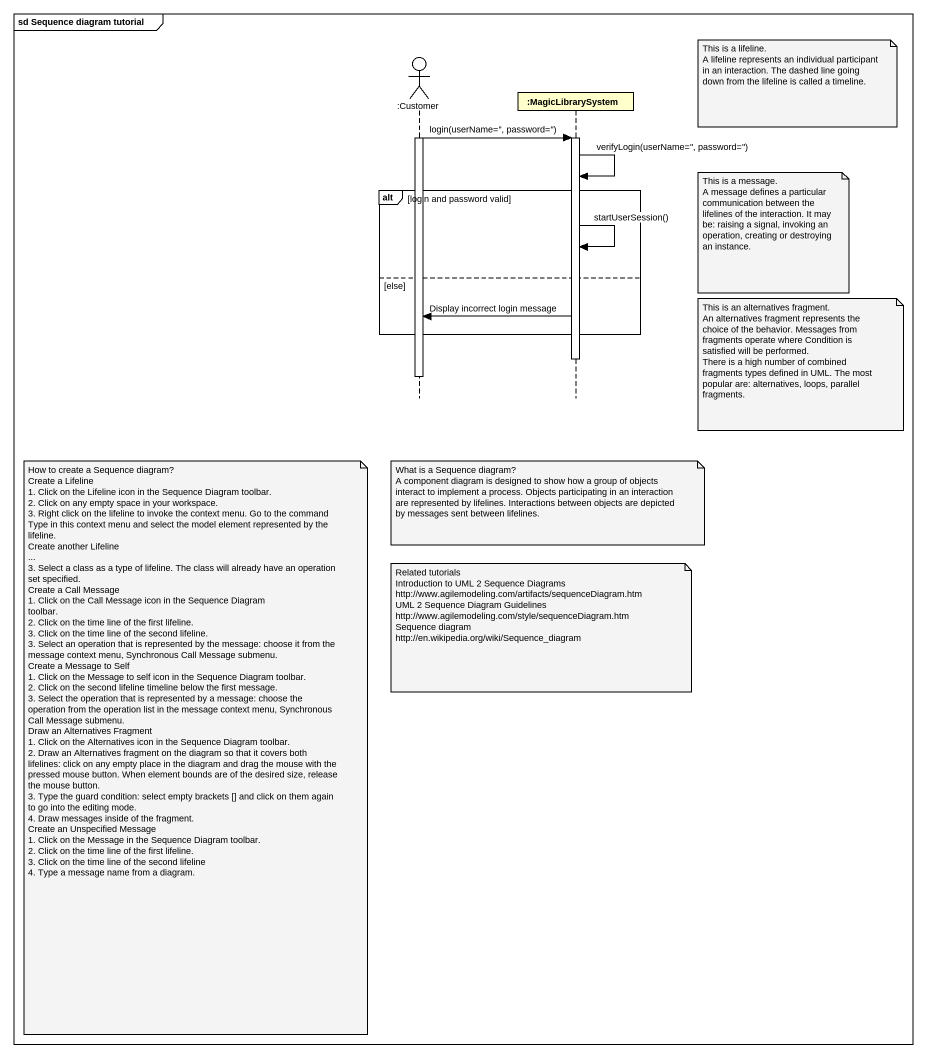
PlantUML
@startuml
mainframe sd Sequence diagram tutorial
hide footbox
actor ":Customer" as Customer
participant ":MagicLibrarySystem" as MagicLibrarySystem

note right of MagicLibrarySystem
  This is a lifeline.
  A lifeline represents an individual participant in an interaction. The dashed line going down from the lifeline is called a timeline.
end note
activate Customer
Customer -> MagicLibrarySystem : login(userName='', password='')
activate MagicLibrarySystem
MagicLibrarySystem -> MagicLibrarySystem : verifyLogin(userName='', password='')
alt login and password valid
  note right of MagicLibrarySystem
    This is a message.
    A message defines a particular communication between the lifelines of the interaction. It may be: raising a signal, invoking an operation, creating or destroying an instance.
  end note
  MagicLibrarySystem -> MagicLibrarySystem : startUserSession()
else else
  MagicLibrarySystem -> Customer : Display incorrect login message
end
deactivate MagicLibrarySystem
note right of MagicLibrarySystem
  This is an alternatives fragment.
  An alternatives fragment represents the choice of the behavior. Messages from fragments operate where Condition is satisfied will be performed.
  There is a high number of combined fragments types defined in UML. The most popular are: alternatives, loops, parallel fragments.
end note
deactivate Customer
note over MagicLibrarySystem
  What is a Sequence diagram?
  A component diagram is designed to show how a group of objects interact to implement a process. Objects participating in an interaction are represented by lifelines. Interactions between objects are depicted by messages sent between lifelines.
end note
note over MagicLibrarySystem
  Related tutorials
  Introduction to UML 2 Sequence Diagrams
  http://www.agilemodeling.com/artifacts/sequenceDiagram.htm
  UML 2 Sequence Diagram Guidelines
  http://www.agilemodeling.com/style/sequenceDiagram.htm
  Sequence diagram
  http://en.wikipedia.org/wiki/Sequence_diagram
end note
note left of Customer
  How to create a Sequence diagram?
  Create a Lifeline
  1. Click on the Lifeline icon in the Sequence Diagram toolbar.
  2. Click on any empty space in your workspace.
  3. Right click on the lifeline to invoke the context menu. Go to the command Type in this context menu and select the model element represented by the lifeline.
  Create another Lifeline
  ~...
  3. Select a class as a type of lifeline. The class will already have an operation set specified.
  Create a Call Message
  1. Click on the Call Message icon in the Sequence Diagram
  toolbar.
  2. Click on the time line of the first lifeline.
  3. Click on the time line of the second lifeline.
  3. Select an operation that is represented by the message: choose it from the message context menu, Synchronous Call Message submenu.
  Create a Message to Self
  1. Click on the Message to self icon in the Sequence Diagram toolbar.
  2. Click on the second lifeline timeline below the first message.
  3. Select the operation that is represented by a message: choose the operation from the operation list in the message context menu, Synchronous Call Message submenu.
  Draw an Alternatives Fragment
  1. Click on the Alternatives icon in the Sequence Diagram toolbar.
  2. Draw an Alternatives fragment on the diagram so that it covers both lifelines: click on any empty place in the diagram and drag the mouse with the pressed mouse button. When element bounds are of the desired size, release the mouse button.
  3. Type the guard condition: select empty brackets [] and click on them again to go into the editing mode.
  4. Draw messages inside of the fragment.
  Create an Unspecified Message
  1. Click on the Message in the Sequence Diagram toolbar.
  2. Click on the time line of the first lifeline.
  3. Click on the time line of the second lifeline
  4. Type a message name from a diagram.
end note
@enduml
